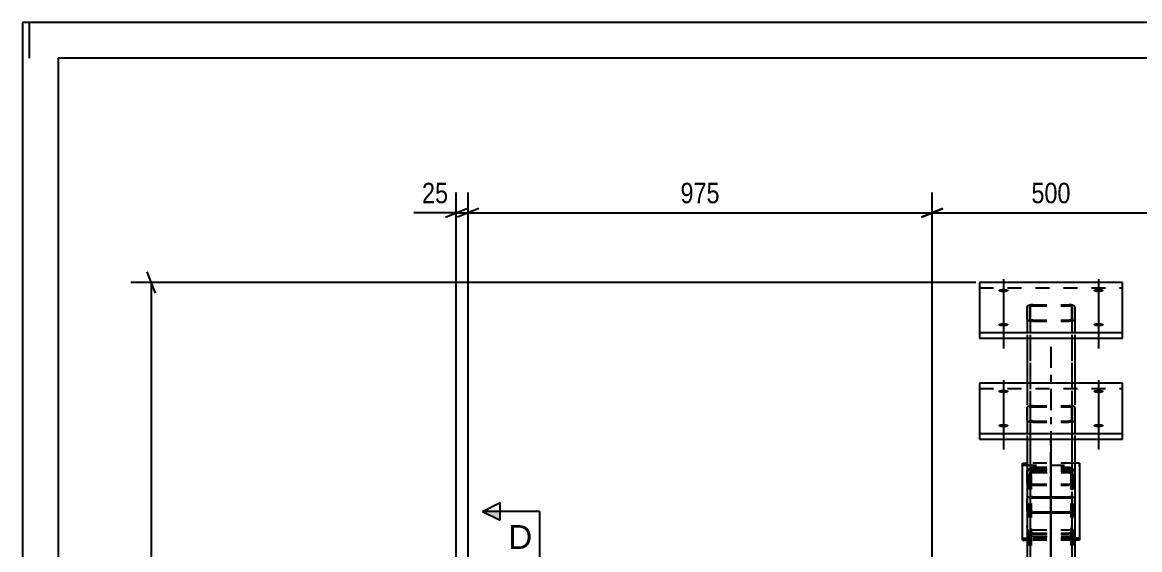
# Model space of a CAD drawing. Header units: millimetres. Extents: x 0 to 841, y 0 to 594.
# Drawn here: x 0 to 156.5, y 520.2 to 594 of the extents above; entities that cross this region are included whole.
import ezdxf

# ---------------------------------------------------------------- set-up
doc = ezdxf.new("R2010")
doc.units = ezdxf.units.MM
doc.linetypes.add('DXK_LINE_DOT2', pattern=[3.9198, 1.9599, -1.9599])
doc.linetypes.add('DXK_LINE_DOT3', pattern=[5.9187, 2.979, -0.9799, 0.9799, -0.9799])
doc.styles.add('Arial', font='ARIAL.TTF', dxfattribs={"height": 0.2})
doc.styles.add('Arial Narrow', font='ARIALN.TTF', dxfattribs={"height": 0.2})

# ---------------------------------------------------------------- blocks, each defined once
blk = doc.blocks.new('Unknown-284933746-1132')
at = {"color": 5, "linetype": 'Continuous'}
for p, q in [((841, 594), (0, 594)), ((0, 594), (0, 0)), ((1, 589), (1, 594)), ((836, 589), (5, 589)), ((5, 589), (5, 5))]:
    blk.add_line(p, q, dxfattribs=at)
blk = doc.blocks.new('Bolt-284933746-1981 - 1979')
at = {"linetype": 'Continuous'}
for points in [[(137.44, 556.22), (137.28, 556.23), (137.14, 556.24), (137, 556.27), (136.89, 556.3), (136.8, 556.35), (136.74, 556.39), (136.71, 556.45), (136.71, 556.5), (136.74, 556.55), (136.8, 556.6), (136.89, 556.64), (137, 556.67), (137.14, 556.7), (137.28, 556.72), (137.44, 556.72), (137.59, 556.72), (137.73, 556.7), (137.87, 556.67), (137.98, 556.64), (138.07, 556.6), (138.13, 556.55), (138.17, 556.5), (138.17, 556.45), (138.13, 556.39), (138.07, 556.35), (137.98, 556.3), (137.87, 556.27), (137.73, 556.24), (137.59, 556.23)], [(137.44, 551.43), (137.28, 551.44), (137.14, 551.45), (137, 551.48), (136.89, 551.52), (136.8, 551.56), (136.74, 551.61), (136.71, 551.66), (136.71, 551.71), (136.74, 551.76), (136.8, 551.81), (136.89, 551.85), (137, 551.89), (137.14, 551.91), (137.28, 551.93), (137.44, 551.93), (137.59, 551.93), (137.73, 551.91), (137.87, 551.89), (137.98, 551.85), (138.07, 551.81), (138.13, 551.76), (138.17, 551.71), (138.17, 551.66), (138.13, 551.61), (138.07, 551.56), (137.98, 551.52), (137.87, 551.48), (137.73, 551.45), (137.59, 551.44)]]:
    blk.add_hatch(color=1, dxfattribs=at).paths.add_polyline_path(points)
at = {"color": 1, "linetype": 'Continuous'}
for p, q in [((137.44, 558.04), (137.44, 553.15)), ((137.44, 553.25), (137.44, 548.36))]:
    blk.add_line(p, q, dxfattribs=at)
blk = doc.blocks.new('Part-284933746-1982 - 1979')
at = {"color": 7, "linetype": 'DXK_LINE_DOT2'}
for p, q in [((140.83, 554.3), (140.77, 554.19)), ((140.77, 552.46), (140.77, 554.19)), ((140.77, 554.19), (140.77, 531.26)), ((141, 554.39), (140.83, 554.3)), ((141.26, 554.45), (141, 554.39)), ((141.17, 554.19), (141.2, 554.25)), ((141.17, 552.46), (141.17, 554.19)), ((141.17, 554.19), (141.17, 531.26)), ((141.2, 554.25), (141.29, 554.29)), ((141.57, 554.47), (141.26, 554.45)), ((141.29, 554.29), (141.42, 554.32)), ((141.42, 554.32), (141.57, 554.33)), ((141.57, 554.47), (146.64, 554.47)), ((141.57, 554.33), (146.64, 554.33)), ((146.94, 554.45), (146.64, 554.47)), ((146.64, 554.33), (146.79, 554.32)), ((146.79, 554.32), (146.92, 554.29)), ((146.92, 554.29), (147.01, 554.25)), ((147.2, 554.39), (146.94, 554.45)), ((147.01, 554.25), (147.04, 554.19)), ((147.04, 552.46), (147.04, 554.19)), ((147.04, 554.19), (147.04, 531.26)), ((147.38, 554.3), (147.2, 554.39)), ((147.44, 554.19), (147.38, 554.3)), ((147.44, 552.46), (147.44, 554.19)), ((147.44, 554.19), (147.44, 531.26)), ((140.77, 552.46), (140.77, 549.79)), ((140.77, 552.46), (140.83, 552.36)), ((140.83, 552.36), (141, 552.27)), ((141, 552.27), (141.26, 552.21)), ((141.17, 552.46), (141.17, 529.52)), ((141.2, 552.41), (141.17, 552.46)), ((141.29, 552.36), (141.2, 552.41)), ((141.26, 552.21), (141.57, 552.19)), ((141.42, 552.34), (141.29, 552.36)), ((141.57, 552.32), (141.42, 552.34)), ((141.57, 552.32), (146.64, 552.32)), ((141.57, 552.19), (146.64, 552.19)), ((146.79, 552.34), (146.64, 552.32)), ((146.64, 552.19), (146.94, 552.21)), ((146.92, 552.36), (146.79, 552.34)), ((147.01, 552.41), (146.92, 552.36)), ((146.94, 552.21), (147.2, 552.27)), ((147.04, 552.46), (147.01, 552.41)), ((147.04, 552.46), (147.04, 529.52)), ((147.2, 552.27), (147.38, 552.36)), ((147.38, 552.36), (147.44, 552.46)), ((147.44, 552.46), (147.44, 549.79)), ((140.77, 543.49), (140.77, 529.52)), ((147.44, 543.49), (147.44, 529.52)), ((140.77, 531.26), (140.83, 531.36)), ((140.77, 529.52), (140.77, 531.26)), ((140.83, 531.36), (141, 531.45)), ((141, 531.45), (141.26, 531.51)), ((141.2, 531.31), (141.17, 531.26)), ((141.17, 531.26), (141.17, 529.52)), ((141.29, 531.35), (141.2, 531.31)), ((141.26, 531.51), (141.57, 531.53)), ((141.42, 531.38), (141.29, 531.35)), ((141.57, 531.39), (141.42, 531.38)), ((141.57, 531.53), (146.64, 531.53)), ((141.57, 531.39), (146.64, 531.39)), ((146.64, 531.53), (146.94, 531.51)), ((146.79, 531.38), (146.64, 531.39)), ((146.92, 531.35), (146.79, 531.38)), ((147.01, 531.31), (146.92, 531.35)), ((146.94, 531.51), (147.2, 531.45)), ((147.04, 531.26), (147.01, 531.31)), ((147.04, 529.52), (147.04, 531.26)), ((147.2, 531.45), (147.38, 531.36)), ((147.38, 531.36), (147.44, 531.26)), ((147.44, 529.52), (147.44, 531.26)), ((140.83, 529.42), (140.77, 529.52)), ((141, 529.33), (140.83, 529.42)), ((141.26, 529.27), (141, 529.33)), ((141.17, 529.52), (141.2, 529.47)), ((141.2, 529.47), (141.29, 529.43)), ((141.57, 529.25), (141.26, 529.27)), ((141.29, 529.43), (141.42, 529.4)), ((141.42, 529.4), (141.57, 529.39)), ((141.57, 529.39), (146.64, 529.39)), ((141.57, 529.25), (146.64, 529.25)), ((146.64, 529.39), (146.79, 529.4)), ((146.94, 529.27), (146.64, 529.25)), ((146.79, 529.4), (146.92, 529.43)), ((146.92, 529.43), (147.01, 529.47)), ((147.2, 529.33), (146.94, 529.27)), ((147.01, 529.47), (147.04, 529.52)), ((147.38, 529.42), (147.2, 529.33)), ((147.44, 529.52), (147.38, 529.42))]:
    blk.add_line(p, q, dxfattribs=at)
at = {"color": 2, "linetype": 'Continuous'}
for p, q in [((140.77, 549.79), (140.77, 543.49)), ((147.44, 549.79), (147.44, 543.49))]:
    blk.add_line(p, q, dxfattribs=at)
blk = doc.blocks.new('Part-284933746-1983 - 1979')
at = {"color": 7, "linetype": 'DXK_LINE_DOT3'}
blk.add_line((144.1, 548.61), (144.1, 506.87), dxfattribs=at)
at = {"color": 7, "linetype": 'DXK_LINE_DOT2'}
for p, q in [((140.83, 540.18), (140.77, 540.08)), ((140.77, 538.34), (140.77, 540.08)), ((140.77, 540.08), (140.77, 517.14)), ((141, 540.27), (140.83, 540.18)), ((141.26, 540.33), (141, 540.27)), ((141.17, 540.08), (141.2, 540.13)), ((141.17, 540.08), (141.17, 538.11)), ((141.17, 540.08), (141.17, 517.14)), ((141.2, 540.13), (141.29, 540.17)), ((141.57, 540.35), (141.26, 540.33)), ((141.29, 540.17), (141.42, 540.2)), ((141.42, 540.2), (141.57, 540.21)), ((141.57, 540.35), (146.64, 540.35)), ((141.57, 540.21), (146.64, 540.21)), ((146.94, 540.33), (146.64, 540.35)), ((146.64, 540.21), (146.79, 540.2)), ((146.79, 540.2), (146.92, 540.17)), ((146.92, 540.17), (147.01, 540.13)), ((147.2, 540.27), (146.94, 540.33)), ((147.01, 540.13), (147.04, 540.08)), ((147.04, 538.34), (147.04, 540.08)), ((147.04, 540.08), (147.04, 517.14)), ((147.38, 540.18), (147.2, 540.27)), ((147.44, 540.08), (147.38, 540.18)), ((147.44, 538.34), (147.44, 540.08)), ((147.44, 540.08), (147.44, 517.14)), ((140.77, 538.34), (140.77, 535.67)), ((140.77, 538.34), (140.83, 538.24)), ((140.83, 538.24), (141, 538.15)), ((141, 538.15), (141.26, 538.09)), ((141.2, 538.29), (141.17, 538.34)), ((141.17, 538.11), (141.17, 515.4)), ((141.29, 538.25), (141.2, 538.29)), ((141.26, 538.09), (141.57, 538.07)), ((141.42, 538.22), (141.29, 538.25)), ((141.57, 538.21), (141.42, 538.22)), ((141.57, 538.21), (146.64, 538.21)), ((141.57, 538.07), (146.64, 538.07)), ((146.79, 538.22), (146.64, 538.21)), ((146.64, 538.07), (146.94, 538.09)), ((146.92, 538.25), (146.79, 538.22)), ((147.01, 538.29), (146.92, 538.25)), ((146.94, 538.09), (147.2, 538.15)), ((147.04, 538.34), (147.01, 538.29)), ((147.04, 538.34), (147.04, 515.4)), ((147.2, 538.15), (147.38, 538.24)), ((147.38, 538.24), (147.44, 538.34)), ((147.44, 538.34), (147.44, 535.67)), ((140.77, 527.35), (140.77, 515.4)), ((147.44, 527.35), (147.44, 515.4)), ((140.77, 517.14), (140.83, 517.24)), ((140.77, 515.4), (140.77, 517.14)), ((140.83, 517.24), (141, 517.33)), ((141, 517.33), (141.26, 517.39)), ((141.2, 517.19), (141.17, 517.14)), ((141.17, 517.14), (141.17, 515.4)), ((141.29, 517.23), (141.2, 517.19)), ((141.26, 517.39), (141.57, 517.41)), ((141.42, 517.26), (141.29, 517.23)), ((141.57, 517.27), (141.42, 517.26)), ((141.57, 517.41), (146.64, 517.41)), ((141.57, 517.27), (146.64, 517.27)), ((146.64, 517.41), (146.94, 517.39)), ((146.79, 517.26), (146.64, 517.27)), ((146.92, 517.23), (146.79, 517.26)), ((147.01, 517.19), (146.92, 517.23)), ((146.94, 517.39), (147.2, 517.33)), ((147.04, 517.14), (147.01, 517.19)), ((147.04, 515.4), (147.04, 517.14)), ((147.2, 517.33), (147.38, 517.24)), ((147.38, 517.24), (147.44, 517.14)), ((147.44, 515.4), (147.44, 517.14)), ((140.83, 515.3), (140.77, 515.4)), ((141, 515.21), (140.83, 515.3)), ((141.26, 515.15), (141, 515.21)), ((141.17, 515.4), (141.2, 515.35)), ((141.2, 515.35), (141.29, 515.31)), ((141.57, 515.13), (141.26, 515.15)), ((141.29, 515.31), (141.42, 515.28)), ((141.42, 515.28), (141.57, 515.27)), ((141.57, 515.27), (146.64, 515.27)), ((141.57, 515.13), (146.64, 515.13)), ((146.64, 515.27), (146.79, 515.28)), ((146.94, 515.15), (146.64, 515.13)), ((146.79, 515.28), (146.92, 515.31)), ((146.92, 515.31), (147.01, 515.35)), ((147.2, 515.21), (146.94, 515.15)), ((147.01, 515.35), (147.04, 515.4)), ((147.38, 515.3), (147.2, 515.21)), ((147.44, 515.4), (147.38, 515.3))]:
    blk.add_line(p, q, dxfattribs=at)
at = {"color": 2, "linetype": 'Continuous'}
for p, q in [((140.77, 535.67), (140.77, 527.35)), ((147.44, 535.67), (147.44, 527.35))]:
    blk.add_line(p, q, dxfattribs=at)
blk = doc.blocks.new('Part-284933746-2051 - 1979')
at = {"color": 2, "linetype": 'Continuous'}
for p, q in [((140.1, 521.53), (140.1, 532.3)), ((140.1, 532.3), (140.77, 532.3)), ((148.1, 532.3), (147.44, 532.3)), ((148.1, 532.3), (148.1, 521.53)), ((140.1, 521.83), (140.77, 521.83)), ((140.1, 521.53), (140.77, 521.53)), ((148.1, 521.83), (147.44, 521.83)), ((148.1, 521.53), (147.44, 521.53))]:
    blk.add_line(p, q, dxfattribs=at)
at = {"color": 7, "linetype": 'DXK_LINE_DOT2'}
for p, q in [((147.44, 532.3), (140.77, 532.3)), ((140.1, 532.01), (148.1, 532.01)), ((147.44, 521.83), (140.77, 521.83)), ((147.44, 521.53), (140.77, 521.53))]:
    blk.add_line(p, q, dxfattribs=at)
blk = doc.blocks.new('Bolt-284933746-2053 - 1979')
at = {"linetype": 'Continuous'}
for points in [[(137.44, 542.1), (137.28, 542.11), (137.14, 542.12), (137, 542.15), (136.89, 542.18), (136.8, 542.23), (136.74, 542.27), (136.71, 542.33), (136.71, 542.38), (136.74, 542.43), (136.8, 542.48), (136.89, 542.52), (137, 542.55), (137.14, 542.58), (137.28, 542.6), (137.44, 542.6), (137.59, 542.6), (137.73, 542.58), (137.87, 542.55), (137.98, 542.52), (138.07, 542.48), (138.13, 542.43), (138.17, 542.38), (138.17, 542.33), (138.13, 542.27), (138.07, 542.23), (137.98, 542.18), (137.87, 542.15), (137.73, 542.12), (137.59, 542.11)], [(137.44, 537.31), (137.28, 537.32), (137.14, 537.33), (137, 537.36), (136.89, 537.4), (136.8, 537.44), (136.74, 537.49), (136.71, 537.54), (136.71, 537.59), (136.74, 537.64), (136.8, 537.69), (136.89, 537.73), (137, 537.77), (137.14, 537.79), (137.28, 537.81), (137.44, 537.81), (137.59, 537.81), (137.73, 537.79), (137.87, 537.77), (137.98, 537.73), (138.07, 537.69), (138.13, 537.64), (138.17, 537.59), (138.17, 537.54), (138.13, 537.49), (138.07, 537.44), (137.98, 537.4), (137.87, 537.36), (137.73, 537.33), (137.59, 537.32)]]:
    blk.add_hatch(color=1, dxfattribs=at).paths.add_polyline_path(points)
at = {"color": 1, "linetype": 'Continuous'}
for p, q in [((137.44, 543.92), (137.44, 539.03)), ((137.44, 539.13), (137.44, 534.24))]:
    blk.add_line(p, q, dxfattribs=at)
blk = doc.blocks.new('Bolt-284933746-2054 - 1979')
at = {"linetype": 'Continuous'}
for points in [[(150.77, 556.22), (150.62, 556.23), (150.47, 556.24), (150.34, 556.27), (150.22, 556.3), (150.13, 556.35), (150.07, 556.39), (150.04, 556.45), (150.04, 556.5), (150.07, 556.55), (150.13, 556.6), (150.22, 556.64), (150.34, 556.67), (150.47, 556.7), (150.62, 556.72), (150.77, 556.72), (150.92, 556.72), (151.07, 556.7), (151.2, 556.67), (151.31, 556.64), (151.4, 556.6), (151.47, 556.55), (151.5, 556.5), (151.5, 556.45), (151.47, 556.39), (151.4, 556.35), (151.31, 556.3), (151.2, 556.27), (151.07, 556.24), (150.92, 556.23)], [(150.77, 551.43), (150.62, 551.44), (150.47, 551.45), (150.34, 551.48), (150.22, 551.52), (150.13, 551.56), (150.07, 551.61), (150.04, 551.66), (150.04, 551.71), (150.07, 551.76), (150.13, 551.81), (150.22, 551.85), (150.34, 551.89), (150.47, 551.91), (150.62, 551.93), (150.77, 551.93), (150.92, 551.93), (151.07, 551.91), (151.2, 551.89), (151.31, 551.85), (151.4, 551.81), (151.47, 551.76), (151.5, 551.71), (151.5, 551.66), (151.47, 551.61), (151.4, 551.56), (151.31, 551.52), (151.2, 551.48), (151.07, 551.45), (150.92, 551.44)]]:
    blk.add_hatch(color=1, dxfattribs=at).paths.add_polyline_path(points)
at = {"color": 1, "linetype": 'Continuous'}
for p, q in [((150.77, 558.04), (150.77, 553.15)), ((150.77, 553.25), (150.77, 548.36))]:
    blk.add_line(p, q, dxfattribs=at)
blk = doc.blocks.new('Part-284933746-2055 - 1979')
at = {"color": 2, "linetype": 'Continuous'}
for p, q in [((154.1, 543.49), (134.1, 543.49)), ((134.1, 543.49), (134.1, 536.42)), ((154.1, 536.42), (154.1, 543.49)), ((154.1, 536.42), (134.1, 536.42)), ((134.1, 536.42), (134.1, 535.67)), ((134.1, 535.67), (154.1, 535.67)), ((154.1, 535.67), (154.1, 536.42))]:
    blk.add_line(p, q, dxfattribs=at)
at = {"color": 7, "linetype": 'DXK_LINE_DOT2'}
blk.add_line((134.1, 542.74), (154.1, 542.74), dxfattribs=at)
blk = doc.blocks.new('Part-284933746-2056 - 1979')
at = {"color": 7, "linetype": 'DXK_LINE_DOT3'}
blk.add_line((144.1, 535.88), (144.1, 492.65), dxfattribs=at)
at = {"color": 2, "linetype": 'Continuous'}
for p, q in [((141, 527.54), (140.83, 527.45)), ((141.26, 527.6), (141, 527.54)), ((141.57, 527.62), (141.26, 527.6)), ((141.42, 527.47), (141.57, 527.48)), ((141.57, 527.62), (146.64, 527.62)), ((141.57, 527.48), (146.64, 527.48)), ((146.94, 527.6), (146.64, 527.62)), ((146.64, 527.48), (146.79, 527.47)), ((147.2, 527.54), (146.94, 527.6)), ((147.38, 527.45), (147.2, 527.54)), ((140.83, 527.45), (140.77, 527.35)), ((140.77, 525.61), (140.77, 527.35)), ((141.17, 527.35), (141.2, 527.4)), ((141.17, 527.35), (141.17, 525.61)), ((141.2, 527.4), (141.29, 527.44)), ((141.29, 527.44), (141.42, 527.47)), ((146.79, 527.47), (146.92, 527.44)), ((146.92, 527.44), (147.01, 527.4)), ((147.01, 527.4), (147.04, 527.35)), ((147.04, 527.35), (147.04, 525.61)), ((147.44, 527.35), (147.38, 527.45)), ((147.44, 525.61), (147.44, 527.35)), ((140.77, 525.61), (140.77, 505.58)), ((140.77, 525.61), (140.83, 525.51)), ((140.83, 525.51), (141, 525.42)), ((141, 525.42), (141.26, 525.36)), ((141.2, 525.56), (141.17, 525.61)), ((141.29, 525.52), (141.2, 525.56)), ((141.26, 525.36), (141.57, 525.34)), ((141.42, 525.49), (141.29, 525.52)), ((141.57, 525.48), (141.42, 525.49)), ((141.57, 525.48), (146.64, 525.48)), ((141.57, 525.34), (146.64, 525.34)), ((146.79, 525.49), (146.64, 525.48)), ((146.64, 525.34), (146.94, 525.36)), ((146.92, 525.52), (146.79, 525.49)), ((147.01, 525.56), (146.92, 525.52)), ((146.94, 525.36), (147.2, 525.42)), ((147.04, 525.61), (147.01, 525.56)), ((147.2, 525.42), (147.38, 525.51)), ((147.38, 525.51), (147.44, 525.61)), ((147.44, 525.61), (147.44, 505.58))]:
    blk.add_line(p, q, dxfattribs=at)
at = {"color": 7, "linetype": 'DXK_LINE_DOT2'}
for p, q in [((140.77, 527.35), (140.77, 502.91)), ((141.17, 527.35), (141.17, 502.91)), ((147.04, 527.35), (147.04, 502.91)), ((147.44, 527.35), (147.44, 502.91)), ((141.17, 525.61), (141.17, 501.18)), ((147.04, 525.61), (147.04, 501.18)), ((140.77, 505.58), (140.77, 501.18)), ((147.44, 505.58), (147.44, 501.18)), ((140.77, 502.91), (140.83, 503.02)), ((140.77, 501.18), (140.77, 502.91)), ((140.83, 503.02), (141, 503.1)), ((141, 503.1), (141.26, 503.16)), ((141.2, 502.96), (141.17, 502.91)), ((141.17, 502.91), (141.17, 501.18)), ((141.29, 503.01), (141.2, 502.96)), ((141.26, 503.16), (141.57, 503.18)), ((141.42, 503.04), (141.29, 503.01)), ((141.57, 503.05), (141.42, 503.04)), ((141.57, 503.18), (146.64, 503.18)), ((141.57, 503.05), (146.64, 503.05)), ((146.64, 503.18), (146.94, 503.16)), ((146.79, 503.04), (146.64, 503.05)), ((146.92, 503.01), (146.79, 503.04)), ((147.01, 502.96), (146.92, 503.01)), ((146.94, 503.16), (147.2, 503.1)), ((147.04, 502.91), (147.01, 502.96)), ((147.04, 501.18), (147.04, 502.91)), ((147.2, 503.1), (147.38, 503.02)), ((147.38, 503.02), (147.44, 502.91)), ((147.44, 501.18), (147.44, 502.91)), ((140.83, 501.07), (140.77, 501.18)), ((141, 500.98), (140.83, 501.07)), ((141.26, 500.93), (141, 500.98)), ((141.17, 501.18), (141.2, 501.13)), ((141.2, 501.13), (141.29, 501.08)), ((141.57, 500.9), (141.26, 500.93)), ((141.29, 501.08), (141.42, 501.05)), ((141.42, 501.05), (141.57, 501.04)), ((141.57, 501.04), (146.64, 501.04)), ((141.57, 500.9), (146.64, 500.9)), ((146.64, 501.04), (146.79, 501.05)), ((146.94, 500.93), (146.64, 500.9)), ((146.79, 501.05), (146.92, 501.08)), ((146.92, 501.08), (147.01, 501.13)), ((147.2, 500.98), (146.94, 500.93)), ((147.01, 501.13), (147.04, 501.18)), ((147.38, 501.07), (147.2, 500.98)), ((147.44, 501.18), (147.38, 501.07))]:
    blk.add_line(p, q, dxfattribs=at)
blk = doc.blocks.new('Bolt-284933746-2075 - 1979')
at = {"linetype": 'Continuous'}
for points in [[(150.77, 542.1), (150.62, 542.11), (150.47, 542.12), (150.34, 542.15), (150.22, 542.18), (150.13, 542.23), (150.07, 542.27), (150.04, 542.33), (150.04, 542.38), (150.07, 542.43), (150.13, 542.48), (150.22, 542.52), (150.34, 542.55), (150.47, 542.58), (150.62, 542.6), (150.77, 542.6), (150.92, 542.6), (151.07, 542.58), (151.2, 542.55), (151.31, 542.52), (151.4, 542.48), (151.47, 542.43), (151.5, 542.38), (151.5, 542.33), (151.47, 542.27), (151.4, 542.23), (151.31, 542.18), (151.2, 542.15), (151.07, 542.12), (150.92, 542.11)], [(150.77, 537.31), (150.62, 537.32), (150.47, 537.33), (150.34, 537.36), (150.22, 537.4), (150.13, 537.44), (150.07, 537.49), (150.04, 537.54), (150.04, 537.59), (150.07, 537.64), (150.13, 537.69), (150.22, 537.73), (150.34, 537.77), (150.47, 537.79), (150.62, 537.81), (150.77, 537.81), (150.92, 537.81), (151.07, 537.79), (151.2, 537.77), (151.31, 537.73), (151.4, 537.69), (151.47, 537.64), (151.5, 537.59), (151.5, 537.54), (151.47, 537.49), (151.4, 537.44), (151.31, 537.4), (151.2, 537.36), (151.07, 537.33), (150.92, 537.32)]]:
    blk.add_hatch(color=1, dxfattribs=at).paths.add_polyline_path(points)
at = {"color": 1, "linetype": 'Continuous'}
for p, q in [((150.77, 543.92), (150.77, 539.03)), ((150.77, 539.13), (150.77, 534.24))]:
    blk.add_line(p, q, dxfattribs=at)
blk = doc.blocks.new('Part-284933746-2095 - 1979')
at = {"color": 2, "linetype": 'Continuous'}
for p, q in [((154.1, 557.61), (134.1, 557.61)), ((134.1, 557.61), (134.1, 550.54)), ((154.1, 550.54), (154.1, 557.61)), ((154.1, 550.54), (134.1, 550.54)), ((134.1, 550.54), (134.1, 549.79)), ((134.1, 549.79), (154.1, 549.79)), ((154.1, 549.79), (154.1, 550.54))]:
    blk.add_line(p, q, dxfattribs=at)
at = {"color": 7, "linetype": 'DXK_LINE_DOT2'}
blk.add_line((134.1, 556.86), (154.1, 556.86), dxfattribs=at)
blk = doc.blocks.new('Part-284933746-2237 - 1979')
at = {"color": 7, "linetype": 'DXK_LINE_DOT2'}
for p, q in [((140.77, 530.62), (140.83, 531.05)), ((140.83, 531.05), (141, 531.41)), ((141, 531.41), (141.26, 531.66)), ((141.2, 530.84), (141.17, 530.62)), ((141.17, 530.62), (141.17, 483.18)), ((141.29, 531.02), (141.2, 530.84)), ((141.26, 531.66), (141.57, 531.74)), ((141.42, 531.14), (141.29, 531.02)), ((141.57, 531.18), (141.42, 531.14)), ((141.57, 531.74), (146.64, 531.74)), ((141.57, 531.18), (146.64, 531.18)), ((146.64, 531.74), (146.94, 531.66)), ((146.79, 531.14), (146.64, 531.18)), ((146.92, 531.02), (146.79, 531.14)), ((147.01, 530.84), (146.92, 531.02)), ((146.94, 531.66), (147.2, 531.41)), ((147.04, 530.62), (147.01, 530.84)), ((147.04, 530.62), (147.04, 483.18)), ((147.2, 531.41), (147.38, 531.05)), ((147.38, 531.05), (147.44, 530.62)), ((147.44, 530.62), (147.44, 483.18)), ((140.77, 527.35), (140.77, 483.18)), ((140.83, 523.12), (140.77, 523.54)), ((141, 522.75), (140.83, 523.12)), ((141.17, 523.54), (141.2, 523.33)), ((141.2, 523.33), (141.29, 523.15)), ((141.29, 523.15), (141.42, 523.03)), ((141.42, 523.03), (141.57, 522.98)), ((141.57, 522.98), (146.64, 522.98)), ((146.64, 522.98), (146.79, 523.03)), ((146.79, 523.03), (146.92, 523.15)), ((146.92, 523.15), (147.01, 523.33)), ((147.01, 523.33), (147.04, 523.54)), ((147.38, 523.12), (147.2, 522.75)), ((147.44, 523.54), (147.38, 523.12)), ((141.26, 522.51), (141, 522.75)), ((141.57, 522.43), (141.26, 522.51)), ((141.57, 522.43), (146.64, 522.43)), ((146.94, 522.51), (146.64, 522.43)), ((147.2, 522.75), (146.94, 522.51)), ((140.83, 488.89), (140.77, 488.57)), ((141.17, 488.57), (141.2, 488.73)), ((141.2, 488.73), (141.29, 488.87)), ((141.42, 489.39), (141.26, 489.36)), ((141.29, 488.87), (141.42, 488.96)), ((141.57, 489.42), (141.42, 489.39)), ((141.42, 488.96), (141.57, 488.99)), ((141.57, 489.42), (146.64, 489.42)), ((141.57, 488.99), (146.64, 488.99)), ((146.94, 489.36), (146.64, 489.42)), ((146.64, 488.99), (146.79, 488.96)), ((146.79, 488.96), (146.92, 488.87)), ((146.92, 488.87), (147.01, 488.73)), ((147.01, 488.73), (147.04, 488.57)), ((147.44, 488.57), (147.38, 488.89)), ((140.77, 483.18), (140.83, 482.85)), ((141.2, 483.01), (141.17, 483.18)), ((141.29, 482.88), (141.2, 483.01)), ((141.26, 482.39), (141.57, 482.33)), ((141.42, 482.78), (141.29, 482.88)), ((141.57, 482.75), (141.42, 482.78)), ((141.57, 482.75), (146.64, 482.75)), ((141.57, 482.33), (146.64, 482.33)), ((146.79, 482.78), (146.64, 482.75)), ((146.64, 482.33), (146.94, 482.39)), ((146.92, 482.88), (146.79, 482.78)), ((147.01, 483.01), (146.92, 482.88)), ((147.04, 483.18), (147.01, 483.01)), ((147.38, 482.85), (147.44, 483.18))]:
    blk.add_line(p, q, dxfattribs=at)
at = {"color": 2, "linetype": 'Continuous'}
blk.add_line((140.77, 530.62), (140.77, 527.35), dxfattribs=at)
at = {"color": 7, "linetype": 'DXK_LINE_DOT3'}
blk.add_line((144.1, 482.45), (144.1, 530.5), dxfattribs=at)
at = {"color": 7, "linetype": 'DXK_LINE_DOT2'}
for centre, start, end in [((141.6, 488.6), 114.32, 159.2417), ((146.6, 488.6), 20.7583, 65.68), ((141.6, 483.14), 200.7583, 245.68), ((146.6, 483.14), 294.32, 339.2417)]:
    blk.add_arc(centre, 0.827, start, end, dxfattribs=at)
blk = doc.blocks.new('Part-284933746-2263 - 1979')
at = {"color": 7, "linetype": 'DXK_LINE_DOT3'}
blk.add_line((144.1, 294.1), (144.1, 536.75), dxfattribs=at)
at = {"color": 7, "linetype": 'DXK_LINE_DOT2'}
for p, q in [((141.09, 530.9), (141.05, 530.59)), ((141.21, 531.17), (141.09, 530.9)), ((141.38, 531.34), (141.21, 531.17)), ((141.32, 530.59), (141.34, 530.75)), ((141.34, 530.75), (141.4, 530.88)), ((141.59, 531.41), (141.38, 531.34)), ((141.4, 530.88), (141.48, 530.97)), ((141.48, 530.97), (141.59, 531)), ((141.59, 531.41), (146.62, 531.41)), ((141.59, 531), (146.62, 531)), ((146.82, 531.34), (146.62, 531.41)), ((146.62, 531), (146.72, 530.97)), ((146.72, 530.97), (146.81, 530.88)), ((146.81, 530.88), (146.87, 530.75)), ((147, 531.17), (146.82, 531.34)), ((146.87, 530.75), (146.89, 530.59)), ((147.11, 530.9), (147, 531.17)), ((147.15, 530.59), (147.11, 530.9)), ((141.05, 530.59), (141.05, 302.09)), ((141.32, 530.59), (141.32, 302.09)), ((146.89, 530.59), (146.89, 302.09)), ((147.15, 530.59), (147.15, 302.09)), ((141.05, 522.91), (141.09, 522.59)), ((141.34, 522.75), (141.32, 522.91)), ((146.89, 522.91), (146.87, 522.75)), ((147.11, 522.59), (147.15, 522.91)), ((141.09, 522.59), (141.21, 522.33)), ((141.21, 522.33), (141.38, 522.15)), ((141.4, 522.62), (141.34, 522.75)), ((141.38, 522.15), (141.59, 522.09)), ((141.48, 522.53), (141.4, 522.62)), ((141.59, 522.5), (141.48, 522.53)), ((141.59, 522.5), (146.62, 522.5)), ((141.59, 522.09), (146.62, 522.09)), ((146.72, 522.53), (146.62, 522.5)), ((146.62, 522.09), (146.82, 522.15)), ((146.81, 522.62), (146.72, 522.53)), ((146.87, 522.75), (146.81, 522.62)), ((146.82, 522.15), (147, 522.33)), ((147, 522.33), (147.11, 522.59))]:
    blk.add_line(p, q, dxfattribs=at)
blk = doc.blocks.new('StraightDimension-284933746-2368 - 1979')
at = {"color": 7, "linetype": 'Continuous'}
for p, q in [((60.77, 487.07), (60.77, 570.19)), ((62.44, 487.07), (62.44, 570.19)), ((59.27, 566.74), (62.27, 567.94)), ((60.77, 567.34), (62.44, 567.34)), ((63.94, 567.94), (60.94, 566.74))]:
    blk.add_line(p, q, dxfattribs=at)
at = {"color": 0}
blk.add_wipeout([(60.25, 568.09), (60.25, 572.29), (55.39, 572.29), (55.39, 568.09)], dxfattribs=at)
at = {"color": 7, "linetype": 'Continuous'}
blk.add_line((60.77, 567.34), (54.86, 567.34), dxfattribs=at)
blk.add_line((60.77, 567.34), (54.86, 567.34), dxfattribs=at)
at = {"color": 3, "style": 'Arial Narrow'}
blk.add_text('25', height=2.863, dxfattribs=at).set_placement((55.99, 568.69))
blk = doc.blocks.new('StraightDimension-284933746-2350 - 1979')
at = {"color": 7, "linetype": 'Continuous'}
for p, q in [((127.44, 492.09), (127.44, 570.19)), ((160.77, 492.09), (160.77, 570.19)), ((128.94, 567.94), (125.94, 566.74)), ((127.44, 567.34), (160.77, 567.34)), ((159.27, 566.74), (162.27, 567.94))]:
    blk.add_line(p, q, dxfattribs=at)
at = {"color": 0}
blk.add_wipeout([(147.45, 568.09), (147.45, 572.29), (140.76, 572.29), (140.76, 568.09)], dxfattribs=at)
at = {"color": 3, "style": 'Arial Narrow'}
blk.add_text('500', height=2.863, dxfattribs=at).set_placement((141.36, 568.69))
blk = doc.blocks.new('StraightDimension-284933746-2360 - 1979')
at = {"color": 7, "linetype": 'Continuous'}
for p, q in [((62.44, 487.07), (62.44, 570.19)), ((127.44, 492.09), (127.44, 570.19)), ((63.94, 567.94), (60.94, 566.74)), ((62.44, 567.34), (127.44, 567.34)), ((125.94, 566.74), (128.94, 567.94))]:
    blk.add_line(p, q, dxfattribs=at)
at = {"color": 0}
blk.add_wipeout([(98.28, 568.09), (98.28, 572.29), (91.6, 572.29), (91.6, 568.09)], dxfattribs=at)
at = {"color": 3, "style": 'Arial Narrow'}
blk.add_text('975', height=2.863, dxfattribs=at).set_placement((92.2, 568.69))
blk = doc.blocks.new('StraightDimension-284933746-10534 - 1979')
at = {"color": 7, "linetype": 'Continuous'}
for p, q in [((18.67, 556.11), (17.47, 559.11)), ((133.58, 557.61), (15.22, 557.61)), ((18.07, 206.92), (18.07, 557.61))]:
    blk.add_line(p, q, dxfattribs=at)
blk = doc.blocks.new('SectionMark-284933746-2657 - 1979')
at = {"linetype": 'Continuous'}
for points in [[(66.94, 525.56), (66.94, 524.31), (64.44, 525.56)], [(66.94, 451.26), (66.94, 450.01), (64.44, 450.01)]]:
    blk.add_hatch(color=6, dxfattribs=at).paths.add_polyline_path(points)
at = {"color": 6, "linetype": 'Continuous'}
for p, q in [((64.44, 525.56), (66.94, 526.81)), ((66.94, 524.31), (66.94, 526.81)), ((72.44, 525.56), (64.44, 525.56)), ((64.44, 525.56), (66.94, 524.31)), ((72.44, 525.56), (72.44, 517.56)), ((72.44, 450.01), (72.44, 458.01)), ((64.44, 450.01), (66.94, 451.26)), ((66.94, 451.26), (66.94, 448.76)), ((72.44, 450.01), (64.44, 450.01)), ((66.94, 448.76), (64.44, 450.01))]:
    blk.add_line(p, q, dxfattribs=at)
at = {"color": 0, "linetype": 'Continuous'}
for points in [[(71.44, 520.31), (71.44, 523.81), (68.07, 523.81), (68.07, 520.31)], [(71.44, 451.76), (71.44, 455.26), (68.07, 455.26), (68.07, 451.76)]]:
    blk.add_wipeout(points, dxfattribs=at)
at = {"color": 3, "linetype": 'Continuous', "style": 'Arial'}
for p in [(68.07, 520.31), (68.07, 451.76)]:
    blk.add_text('D', height=3.34, dxfattribs=at).set_placement(p)

msp = doc.modelspace()

# ---------------------------------------------------------------- block references
for name in ['Unknown-284933746-1132', 'Part-284933746-2095 - 1979', 'Bolt-284933746-1981 - 1979', 'Bolt-284933746-2054 - 1979', 'Part-284933746-1982 - 1979', 'Part-284933746-1983 - 1979', 'Part-284933746-2055 - 1979', 'Bolt-284933746-2053 - 1979', 'Bolt-284933746-2075 - 1979', 'Part-284933746-2056 - 1979', 'Part-284933746-2263 - 1979', 'Part-284933746-2051 - 1979', 'Part-284933746-2237 - 1979']:
    msp.add_blockref(name, (0, 0))

# ---------------------------------------------------------------- next in the draw order: block references
for name in ['StraightDimension-284933746-2368 - 1979', 'StraightDimension-284933746-2350 - 1979']:
    msp.add_blockref(name, (0, 0))

# ---------------------------------------------------------------- next in the draw order: block references
msp.add_blockref('StraightDimension-284933746-2360 - 1979', (0, 0))

# ---------------------------------------------------------------- next in the draw order: block references
msp.add_blockref('StraightDimension-284933746-10534 - 1979', (0, 0))

# ---------------------------------------------------------------- next in the draw order: block references
msp.add_blockref('SectionMark-284933746-2657 - 1979', (0, 0))

doc.saveas('drawing.dxf')
